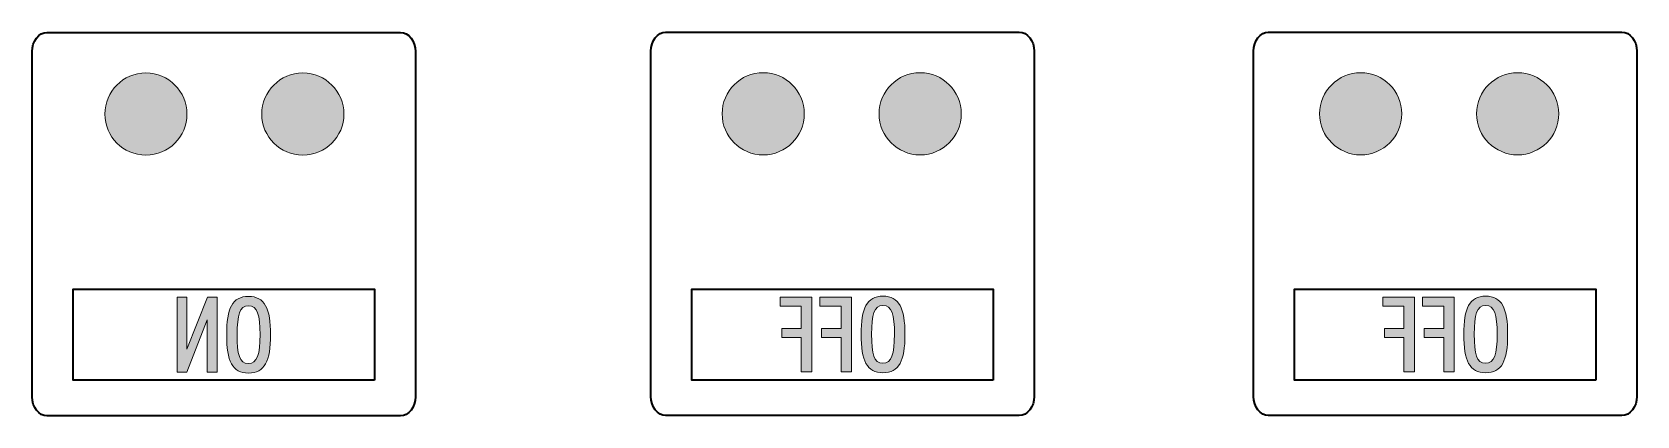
# Model space of a CAD drawing. Header units: millimetres. Extents: x 8 to 201, y 31 to 295.
# Drawn here: x 75.5 to 134.1, y 212.7 to 226.7 of the extents above; entities that cross this region are included whole.
import ezdxf

# ---------------------------------------------------------------- set-up
doc = ezdxf.new("R2010")
doc.units = ezdxf.units.MM
doc.header["$MEASUREMENT"] = 0
doc.layers.add('Layer 1', color=7, linetype='Continuous', lineweight=0)

# ---------------------------------------------------------------- blocks, each defined once
blk = doc.blocks.new('Block_18')
at = {"layer": 'Layer 1', "true_color": 0x1d1e1b, "transparency": 33554687}
h = blk.add_hatch(color=250, dxfattribs=at)
h.dxf.hatch_style = 2
edge = h.paths.add_edge_path()
edge.add_spline(control_points=[(103.95, 214.302), (103.95, 214.302), (103.571, 214.302), (103.571, 214.302), (103.571, 214.302), (103.571, 215.562), (103.571, 215.562), (103.571, 215.562), (102.86, 215.562), (102.86, 215.562), (102.86, 215.562), (102.86, 215.888), (102.86, 215.888), (102.86, 215.888), (103.571, 215.888), (103.571, 215.888), (103.571, 215.888), (103.571, 216.704), (103.571, 216.704), (103.571, 216.704), (102.796, 216.704), (102.796, 216.704), (102.796, 216.704), (102.796, 217.033), (102.796, 217.033), (102.796, 217.033), (103.95, 217.033), (103.95, 217.033), (103.95, 217.033), (103.95, 214.302), (103.95, 214.302)], knot_values=[0, 0, 0, 0, 1, 1, 1, 2, 2, 2, 3, 3, 3, 4, 4, 4, 5, 5, 5, 6, 6, 6, 7, 7, 7, 8, 8, 8, 9, 9, 9, 10, 10, 10, 10], degree=3, periodic=0)
h = blk.add_hatch(color=250, dxfattribs=at)
h.dxf.hatch_style = 2
edge = h.paths.add_edge_path()
edge.add_spline(control_points=[(105.4, 214.302), (105.4, 214.302), (105.021, 214.302), (105.021, 214.302), (105.021, 214.302), (105.021, 215.562), (105.021, 215.562), (105.021, 215.562), (104.31, 215.562), (104.31, 215.562), (104.31, 215.562), (104.31, 215.888), (104.31, 215.888), (104.31, 215.888), (105.021, 215.888), (105.021, 215.888), (105.021, 215.888), (105.021, 216.704), (105.021, 216.704), (105.021, 216.704), (104.247, 216.704), (104.247, 216.704), (104.247, 216.704), (104.247, 217.033), (104.247, 217.033), (104.247, 217.033), (105.4, 217.033), (105.4, 217.033), (105.4, 217.033), (105.4, 214.302), (105.4, 214.302)], knot_values=[0, 0, 0, 0, 1, 1, 1, 2, 2, 2, 3, 3, 3, 4, 4, 4, 5, 5, 5, 6, 6, 6, 7, 7, 7, 8, 8, 8, 9, 9, 9, 10, 10, 10, 10], degree=3, periodic=0)
h = blk.add_hatch(color=250, dxfattribs=at)
h.dxf.hatch_style = 2
edge = h.paths.add_edge_path()
edge.add_spline(control_points=[(106.973, 215.673), (106.973, 216.39), (106.882, 216.727), (106.554, 216.727), (106.226, 216.727), (106.139, 216.39), (106.139, 215.673), (106.139, 214.957), (106.214, 214.616), (106.55, 214.616), (106.874, 214.616), (106.973, 214.953), (106.973, 215.673)], knot_values=[0, 0, 0, 0, 1, 1, 1, 2, 2, 2, 3, 3, 3, 4, 4, 4, 4], degree=3, periodic=0)
edge = h.paths.add_edge_path()
edge.add_spline(control_points=[(107.356, 215.666), (107.356, 214.708), (107.147, 214.268), (106.554, 214.268), (105.962, 214.268), (105.756, 214.712), (105.756, 215.666), (105.756, 216.623), (105.962, 217.068), (106.554, 217.068), (107.147, 217.068), (107.356, 216.623), (107.356, 215.666)], knot_values=[0, 0, 0, 0, 1, 1, 1, 2, 2, 2, 3, 3, 3, 4, 4, 4, 4], degree=3, periodic=0)
at = {"layer": 'Layer 1'}
for points, knots in [([(103.95, 214.302), (103.95, 214.302), (103.571, 214.302), (103.571, 214.302), (103.571, 214.302), (103.571, 215.562), (103.571, 215.562), (103.571, 215.562), (102.86, 215.562), (102.86, 215.562), (102.86, 215.562), (102.86, 215.888), (102.86, 215.888), (102.86, 215.888), (103.571, 215.888), (103.571, 215.888), (103.571, 215.888), (103.571, 216.704), (103.571, 216.704), (103.571, 216.704), (102.796, 216.704), (102.796, 216.704), (102.796, 216.704), (102.796, 217.033), (102.796, 217.033), (102.796, 217.033), (103.95, 217.033), (103.95, 217.033), (103.95, 217.033), (103.95, 214.302), (103.95, 214.302)], [0, 0, 0, 0, 1, 1, 1, 2, 2, 2, 3, 3, 3, 4, 4, 4, 5, 5, 5, 6, 6, 6, 7, 7, 7, 8, 8, 8, 9, 9, 9, 10, 10, 10, 10]), ([(105.4, 214.302), (105.4, 214.302), (105.021, 214.302), (105.021, 214.302), (105.021, 214.302), (105.021, 215.562), (105.021, 215.562), (105.021, 215.562), (104.31, 215.562), (104.31, 215.562), (104.31, 215.562), (104.31, 215.888), (104.31, 215.888), (104.31, 215.888), (105.021, 215.888), (105.021, 215.888), (105.021, 215.888), (105.021, 216.704), (105.021, 216.704), (105.021, 216.704), (104.247, 216.704), (104.247, 216.704), (104.247, 216.704), (104.247, 217.033), (104.247, 217.033), (104.247, 217.033), (105.4, 217.033), (105.4, 217.033), (105.4, 217.033), (105.4, 214.302), (105.4, 214.302)], [0, 0, 0, 0, 1, 1, 1, 2, 2, 2, 3, 3, 3, 4, 4, 4, 5, 5, 5, 6, 6, 6, 7, 7, 7, 8, 8, 8, 9, 9, 9, 10, 10, 10, 10]), ([(107.356, 215.666), (107.356, 214.708), (107.147, 214.268), (106.554, 214.268), (105.962, 214.268), (105.756, 214.712), (105.756, 215.666), (105.756, 216.623), (105.962, 217.068), (106.554, 217.068), (107.147, 217.068), (107.356, 216.623), (107.356, 215.666)], [0, 0, 0, 0, 1, 1, 1, 2, 2, 2, 3, 3, 3, 4, 4, 4, 4]), ([(106.973, 215.673), (106.973, 216.39), (106.882, 216.727), (106.554, 216.727), (106.226, 216.727), (106.139, 216.39), (106.139, 215.673), (106.139, 214.957), (106.214, 214.616), (106.55, 214.616), (106.874, 214.616), (106.973, 214.953), (106.973, 215.673)], [0, 0, 0, 0, 1, 1, 1, 2, 2, 2, 3, 3, 3, 4, 4, 4, 4])]:
    blk.add_open_spline(points, degree=3, knots=knots, dxfattribs=at)
blk = doc.blocks.new('Block_19')
at = {"layer": 'Layer 1', "true_color": 0x1d1e1b, "transparency": 33554687}
h = blk.add_hatch(color=250, dxfattribs=at)
h.dxf.hatch_style = 2
edge = h.paths.add_edge_path()
edge.add_spline(control_points=[(82.237, 214.292), (82.237, 214.292), (81.877, 214.292), (81.877, 214.292), (81.877, 214.292), (81.877, 216.204), (81.877, 216.204), (81.877, 216.204), (81.134, 214.292), (81.134, 214.292), (81.134, 214.292), (80.779, 214.292), (80.779, 214.292), (80.779, 214.292), (80.779, 217.023), (80.779, 217.023), (80.779, 217.023), (81.138, 217.023), (81.138, 217.023), (81.138, 217.023), (81.138, 215.127), (81.138, 215.127), (81.138, 215.127), (81.885, 217.023), (81.885, 217.023), (81.885, 217.023), (82.237, 217.023), (82.237, 217.023), (82.237, 217.023), (82.237, 214.292), (82.237, 214.292)], knot_values=[0, 0, 0, 0, 1, 1, 1, 2, 2, 2, 3, 3, 3, 4, 4, 4, 5, 5, 5, 6, 6, 6, 7, 7, 7, 8, 8, 8, 9, 9, 9, 10, 10, 10, 10], degree=3, periodic=0)
h = blk.add_hatch(color=250, dxfattribs=at)
h.dxf.hatch_style = 2
edge = h.paths.add_edge_path()
edge.add_spline(control_points=[(83.806, 215.664), (83.806, 216.38), (83.715, 216.717), (83.387, 216.717), (83.059, 216.717), (82.972, 216.38), (82.972, 215.664), (82.972, 214.947), (83.047, 214.606), (83.383, 214.606), (83.707, 214.606), (83.806, 214.944), (83.806, 215.664)], knot_values=[0, 0, 0, 0, 1, 1, 1, 2, 2, 2, 3, 3, 3, 4, 4, 4, 4], degree=3, periodic=0)
edge = h.paths.add_edge_path()
edge.add_spline(control_points=[(84.189, 215.656), (84.189, 214.698), (83.979, 214.258), (83.387, 214.258), (82.794, 214.258), (82.589, 214.702), (82.589, 215.656), (82.589, 216.614), (82.794, 217.058), (83.387, 217.058), (83.979, 217.058), (84.189, 216.614), (84.189, 215.656)], knot_values=[0, 0, 0, 0, 1, 1, 1, 2, 2, 2, 3, 3, 3, 4, 4, 4, 4], degree=3, periodic=0)
at = {"layer": 'Layer 1'}
for points, knots in [([(82.237, 214.292), (82.237, 214.292), (81.877, 214.292), (81.877, 214.292), (81.877, 214.292), (81.877, 216.204), (81.877, 216.204), (81.877, 216.204), (81.134, 214.292), (81.134, 214.292), (81.134, 214.292), (80.779, 214.292), (80.779, 214.292), (80.779, 214.292), (80.779, 217.023), (80.779, 217.023), (80.779, 217.023), (81.138, 217.023), (81.138, 217.023), (81.138, 217.023), (81.138, 215.127), (81.138, 215.127), (81.138, 215.127), (81.885, 217.023), (81.885, 217.023), (81.885, 217.023), (82.237, 217.023), (82.237, 217.023), (82.237, 217.023), (82.237, 214.292), (82.237, 214.292)], [0, 0, 0, 0, 1, 1, 1, 2, 2, 2, 3, 3, 3, 4, 4, 4, 5, 5, 5, 6, 6, 6, 7, 7, 7, 8, 8, 8, 9, 9, 9, 10, 10, 10, 10]), ([(84.189, 215.656), (84.189, 214.698), (83.979, 214.258), (83.387, 214.258), (82.794, 214.258), (82.589, 214.702), (82.589, 215.656), (82.589, 216.614), (82.794, 217.058), (83.387, 217.058), (83.979, 217.058), (84.189, 216.614), (84.189, 215.656)], [0, 0, 0, 0, 1, 1, 1, 2, 2, 2, 3, 3, 3, 4, 4, 4, 4]), ([(83.806, 215.664), (83.806, 216.38), (83.715, 216.717), (83.387, 216.717), (83.059, 216.717), (82.972, 216.38), (82.972, 215.664), (82.972, 214.947), (83.047, 214.606), (83.383, 214.606), (83.707, 214.606), (83.806, 214.944), (83.806, 215.664)], [0, 0, 0, 0, 1, 1, 1, 2, 2, 2, 3, 3, 3, 4, 4, 4, 4])]:
    blk.add_open_spline(points, degree=3, knots=knots, dxfattribs=at)
blk = doc.blocks.new('Block_68')
at = {"layer": 'Layer 1', "true_color": 0x1d1e1b, "transparency": 33554687}
h = blk.add_hatch(color=250, dxfattribs=at)
h.dxf.hatch_style = 2
edge = h.paths.add_edge_path()
edge.add_spline(control_points=[(125.957, 214.302), (125.957, 214.302), (125.578, 214.302), (125.578, 214.302), (125.578, 214.302), (125.578, 215.562), (125.578, 215.562), (125.578, 215.562), (124.866, 215.562), (124.866, 215.562), (124.866, 215.562), (124.866, 215.888), (124.866, 215.888), (124.866, 215.888), (125.578, 215.888), (125.578, 215.888), (125.578, 215.888), (125.578, 216.704), (125.578, 216.704), (125.578, 216.704), (124.803, 216.704), (124.803, 216.704), (124.803, 216.704), (124.803, 217.033), (124.803, 217.033), (124.803, 217.033), (125.957, 217.033), (125.957, 217.033), (125.957, 217.033), (125.957, 214.302), (125.957, 214.302)], knot_values=[0, 0, 0, 0, 1, 1, 1, 2, 2, 2, 3, 3, 3, 4, 4, 4, 5, 5, 5, 6, 6, 6, 7, 7, 7, 8, 8, 8, 9, 9, 9, 10, 10, 10, 10], degree=3, periodic=0)
h = blk.add_hatch(color=250, dxfattribs=at)
h.dxf.hatch_style = 2
edge = h.paths.add_edge_path()
edge.add_spline(control_points=[(127.407, 214.302), (127.407, 214.302), (127.028, 214.302), (127.028, 214.302), (127.028, 214.302), (127.028, 215.562), (127.028, 215.562), (127.028, 215.562), (126.317, 215.562), (126.317, 215.562), (126.317, 215.562), (126.317, 215.888), (126.317, 215.888), (126.317, 215.888), (127.028, 215.888), (127.028, 215.888), (127.028, 215.888), (127.028, 216.704), (127.028, 216.704), (127.028, 216.704), (126.253, 216.704), (126.253, 216.704), (126.253, 216.704), (126.253, 217.033), (126.253, 217.033), (126.253, 217.033), (127.407, 217.033), (127.407, 217.033), (127.407, 217.033), (127.407, 214.302), (127.407, 214.302)], knot_values=[0, 0, 0, 0, 1, 1, 1, 2, 2, 2, 3, 3, 3, 4, 4, 4, 5, 5, 5, 6, 6, 6, 7, 7, 7, 8, 8, 8, 9, 9, 9, 10, 10, 10, 10], degree=3, periodic=0)
h = blk.add_hatch(color=250, dxfattribs=at)
h.dxf.hatch_style = 2
edge = h.paths.add_edge_path()
edge.add_spline(control_points=[(128.98, 215.673), (128.98, 216.39), (128.889, 216.727), (128.561, 216.727), (128.233, 216.727), (128.146, 216.39), (128.146, 215.673), (128.146, 214.957), (128.221, 214.616), (128.557, 214.616), (128.881, 214.616), (128.98, 214.953), (128.98, 215.673)], knot_values=[0, 0, 0, 0, 1, 1, 1, 2, 2, 2, 3, 3, 3, 4, 4, 4, 4], degree=3, periodic=0)
edge = h.paths.add_edge_path()
edge.add_spline(control_points=[(129.363, 215.666), (129.363, 214.708), (129.154, 214.268), (128.561, 214.268), (127.968, 214.268), (127.763, 214.712), (127.763, 215.666), (127.763, 216.623), (127.968, 217.068), (128.561, 217.068), (129.154, 217.068), (129.363, 216.623), (129.363, 215.666)], knot_values=[0, 0, 0, 0, 1, 1, 1, 2, 2, 2, 3, 3, 3, 4, 4, 4, 4], degree=3, periodic=0)
at = {"layer": 'Layer 1'}
for points, knots in [([(125.957, 214.302), (125.957, 214.302), (125.578, 214.302), (125.578, 214.302), (125.578, 214.302), (125.578, 215.562), (125.578, 215.562), (125.578, 215.562), (124.866, 215.562), (124.866, 215.562), (124.866, 215.562), (124.866, 215.888), (124.866, 215.888), (124.866, 215.888), (125.578, 215.888), (125.578, 215.888), (125.578, 215.888), (125.578, 216.704), (125.578, 216.704), (125.578, 216.704), (124.803, 216.704), (124.803, 216.704), (124.803, 216.704), (124.803, 217.033), (124.803, 217.033), (124.803, 217.033), (125.957, 217.033), (125.957, 217.033), (125.957, 217.033), (125.957, 214.302), (125.957, 214.302)], [0, 0, 0, 0, 1, 1, 1, 2, 2, 2, 3, 3, 3, 4, 4, 4, 5, 5, 5, 6, 6, 6, 7, 7, 7, 8, 8, 8, 9, 9, 9, 10, 10, 10, 10]), ([(127.407, 214.302), (127.407, 214.302), (127.028, 214.302), (127.028, 214.302), (127.028, 214.302), (127.028, 215.562), (127.028, 215.562), (127.028, 215.562), (126.317, 215.562), (126.317, 215.562), (126.317, 215.562), (126.317, 215.888), (126.317, 215.888), (126.317, 215.888), (127.028, 215.888), (127.028, 215.888), (127.028, 215.888), (127.028, 216.704), (127.028, 216.704), (127.028, 216.704), (126.253, 216.704), (126.253, 216.704), (126.253, 216.704), (126.253, 217.033), (126.253, 217.033), (126.253, 217.033), (127.407, 217.033), (127.407, 217.033), (127.407, 217.033), (127.407, 214.302), (127.407, 214.302)], [0, 0, 0, 0, 1, 1, 1, 2, 2, 2, 3, 3, 3, 4, 4, 4, 5, 5, 5, 6, 6, 6, 7, 7, 7, 8, 8, 8, 9, 9, 9, 10, 10, 10, 10]), ([(129.363, 215.666), (129.363, 214.708), (129.154, 214.268), (128.561, 214.268), (127.968, 214.268), (127.763, 214.712), (127.763, 215.666), (127.763, 216.623), (127.968, 217.068), (128.561, 217.068), (129.154, 217.068), (129.363, 216.623), (129.363, 215.666)], [0, 0, 0, 0, 1, 1, 1, 2, 2, 2, 3, 3, 3, 4, 4, 4, 4]), ([(128.98, 215.673), (128.98, 216.39), (128.889, 216.727), (128.561, 216.727), (128.233, 216.727), (128.146, 216.39), (128.146, 215.673), (128.146, 214.957), (128.221, 214.616), (128.557, 214.616), (128.881, 214.616), (128.98, 214.953), (128.98, 215.673)], [0, 0, 0, 0, 1, 1, 1, 2, 2, 2, 3, 3, 3, 4, 4, 4, 4])]:
    blk.add_open_spline(points, degree=3, knots=knots, dxfattribs=at)

msp = doc.modelspace()

# ---------------------------------------------------------------- hatches: boundary and pattern name
at = {"layer": 'Layer 1', "true_color": 0x1d1e1b, "transparency": 33554687}
h = msp.add_hatch(color=250, dxfattribs=at)
edge = h.paths.add_edge_path()
edge.add_spline(control_points=[(79.64, 225.213), (80.468, 225.213), (81.14, 224.541), (81.14, 223.713), (81.14, 222.884), (80.468, 222.213), (79.64, 222.213), (78.811, 222.213), (78.14, 222.884), (78.14, 223.713), (78.14, 224.541), (78.811, 225.213), (79.64, 225.213)], knot_values=[0, 0, 0, 0, 1, 1, 1, 2, 2, 2, 3, 3, 3, 4, 4, 4, 4], degree=3, periodic=0)
edge.add_line((79.64, 225.213), (79.64, 225.213))
h = msp.add_hatch(color=250, dxfattribs=at)
edge = h.paths.add_edge_path()
edge.add_spline(control_points=[(85.37, 225.213), (86.199, 225.213), (86.87, 224.541), (86.87, 223.713), (86.87, 222.884), (86.199, 222.213), (85.37, 222.213), (84.542, 222.213), (83.87, 222.884), (83.87, 223.713), (83.87, 224.541), (84.542, 225.213), (85.37, 225.213)], knot_values=[0, 0, 0, 0, 1, 1, 1, 2, 2, 2, 3, 3, 3, 4, 4, 4, 4], degree=3, periodic=0)
edge.add_line((85.37, 225.213), (85.37, 225.213))
h = msp.add_hatch(color=250, dxfattribs=at)
edge = h.paths.add_edge_path()
edge.add_spline(control_points=[(102.18, 225.223), (103.009, 225.223), (103.68, 224.551), (103.68, 223.723), (103.68, 222.894), (103.009, 222.223), (102.18, 222.223), (101.352, 222.223), (100.68, 222.894), (100.68, 223.723), (100.68, 224.551), (101.352, 225.223), (102.18, 225.223)], knot_values=[0, 0, 0, 0, 1, 1, 1, 2, 2, 2, 3, 3, 3, 4, 4, 4, 4], degree=3, periodic=0)
edge.add_line((102.18, 225.223), (102.18, 225.223))
h = msp.add_hatch(color=250, dxfattribs=at)
edge = h.paths.add_edge_path()
edge.add_spline(control_points=[(107.911, 225.223), (108.739, 225.223), (109.411, 224.551), (109.411, 223.723), (109.411, 222.894), (108.739, 222.223), (107.911, 222.223), (107.083, 222.223), (106.411, 222.894), (106.411, 223.723), (106.411, 224.551), (107.083, 225.223), (107.911, 225.223)], knot_values=[0, 0, 0, 0, 1, 1, 1, 2, 2, 2, 3, 3, 3, 4, 4, 4, 4], degree=3, periodic=0)
edge.add_line((107.911, 225.223), (107.911, 225.223))
h = msp.add_hatch(color=250, dxfattribs=at)
edge = h.paths.add_edge_path()
edge.add_spline(control_points=[(123.998, 225.223), (124.827, 225.223), (125.498, 224.551), (125.498, 223.723), (125.498, 222.894), (124.827, 222.223), (123.998, 222.223), (123.17, 222.223), (122.498, 222.894), (122.498, 223.723), (122.498, 224.551), (123.17, 225.223), (123.998, 225.223)], knot_values=[0, 0, 0, 0, 1, 1, 1, 2, 2, 2, 3, 3, 3, 4, 4, 4, 4], degree=3, periodic=0)
edge.add_line((123.998, 225.223), (123.998, 225.223))
h = msp.add_hatch(color=250, dxfattribs=at)
edge = h.paths.add_edge_path()
edge.add_spline(control_points=[(129.729, 225.223), (130.557, 225.223), (131.229, 224.551), (131.229, 223.723), (131.229, 222.894), (130.557, 222.223), (129.729, 222.223), (128.901, 222.223), (128.229, 222.894), (128.229, 223.723), (128.229, 224.551), (128.901, 225.223), (129.729, 225.223)], knot_values=[0, 0, 0, 0, 1, 1, 1, 2, 2, 2, 3, 3, 3, 4, 4, 4, 4], degree=3, periodic=0)
edge.add_line((129.729, 225.223), (129.729, 225.223))

# ---------------------------------------------------------------- linework, layer by layer
at = {"layer": 'Layer 1', "color": 250, "lineweight": 35, "true_color": 0x1d1e1b}
for points in [[(87.984, 213.996), (76.984, 213.996), (76.984, 217.32), (87.984, 217.32)], [(110.576, 213.996), (99.576, 213.996), (99.576, 217.32), (110.576, 217.32)], [(132.583, 213.996), (121.583, 213.996), (121.583, 217.32), (132.583, 217.32)]]:
    msp.add_lwpolyline(points, close=True, dxfattribs=at)
at = {"layer": 'Layer 1', "color": 250, "lineweight": 35, "true_color": 0x1d1d1b}
for points in [[(88.934, 226.695), (88.934, 226.695), (76.034, 226.695), (76.034, 226.695), (75.731, 226.695), (75.484, 226.38), (75.484, 225.995), (75.484, 225.995), (75.484, 213.395), (75.484, 213.395), (75.484, 213.01), (75.731, 212.695), (76.034, 212.695), (76.034, 212.695), (88.934, 212.695), (88.934, 212.695), (89.236, 212.695), (89.484, 213.01), (89.484, 213.395), (89.484, 213.395), (89.484, 225.995), (89.484, 225.995), (89.484, 226.38), (89.236, 226.695), (88.934, 226.695)], [(111.526, 226.705), (111.526, 226.705), (98.626, 226.705), (98.626, 226.705), (98.324, 226.705), (98.076, 226.39), (98.076, 226.005), (98.076, 226.005), (98.076, 213.405), (98.076, 213.405), (98.076, 213.02), (98.324, 212.705), (98.626, 212.705), (98.626, 212.705), (111.526, 212.705), (111.526, 212.705), (111.829, 212.705), (112.076, 213.02), (112.076, 213.405), (112.076, 213.405), (112.076, 226.005), (112.076, 226.005), (112.076, 226.39), (111.829, 226.705), (111.526, 226.705)], [(133.533, 226.705), (133.533, 226.705), (120.633, 226.705), (120.633, 226.705), (120.331, 226.705), (120.083, 226.39), (120.083, 226.005), (120.083, 226.005), (120.083, 213.405), (120.083, 213.405), (120.083, 213.02), (120.331, 212.705), (120.633, 212.705), (120.633, 212.705), (133.533, 212.705), (133.533, 212.705), (133.836, 212.705), (134.083, 213.02), (134.083, 213.405), (134.083, 213.405), (134.083, 226.005), (134.083, 226.005), (134.083, 226.39), (133.836, 226.705), (133.533, 226.705)]]:
    msp.add_open_spline(points, degree=3, knots=[0, 0, 0, 0, 1, 1, 1, 2, 2, 2, 3, 3, 3, 4, 4, 4, 5, 5, 5, 6, 6, 6, 7, 7, 7, 8, 8, 8, 8], dxfattribs=at)
at = {"layer": 'Layer 1'}
for points in [[(79.64, 225.213), (80.468, 225.213), (81.14, 224.541), (81.14, 223.713), (81.14, 222.884), (80.468, 222.213), (79.64, 222.213), (78.811, 222.213), (78.14, 222.884), (78.14, 223.713), (78.14, 224.541), (78.811, 225.213), (79.64, 225.213)], [(85.37, 225.213), (86.199, 225.213), (86.87, 224.541), (86.87, 223.713), (86.87, 222.884), (86.199, 222.213), (85.37, 222.213), (84.542, 222.213), (83.87, 222.884), (83.87, 223.713), (83.87, 224.541), (84.542, 225.213), (85.37, 225.213)], [(102.18, 225.223), (103.009, 225.223), (103.68, 224.551), (103.68, 223.723), (103.68, 222.894), (103.009, 222.223), (102.18, 222.223), (101.352, 222.223), (100.68, 222.894), (100.68, 223.723), (100.68, 224.551), (101.352, 225.223), (102.18, 225.223)], [(107.911, 225.223), (108.739, 225.223), (109.411, 224.551), (109.411, 223.723), (109.411, 222.894), (108.739, 222.223), (107.911, 222.223), (107.083, 222.223), (106.411, 222.894), (106.411, 223.723), (106.411, 224.551), (107.083, 225.223), (107.911, 225.223)], [(123.998, 225.223), (124.827, 225.223), (125.498, 224.551), (125.498, 223.723), (125.498, 222.894), (124.827, 222.223), (123.998, 222.223), (123.17, 222.223), (122.498, 222.894), (122.498, 223.723), (122.498, 224.551), (123.17, 225.223), (123.998, 225.223)], [(129.729, 225.223), (130.557, 225.223), (131.229, 224.551), (131.229, 223.723), (131.229, 222.894), (130.557, 222.223), (129.729, 222.223), (128.901, 222.223), (128.229, 222.894), (128.229, 223.723), (128.229, 224.551), (128.901, 225.223), (129.729, 225.223)]]:
    msp.add_open_spline(points, degree=3, knots=[0, 0, 0, 0, 1, 1, 1, 2, 2, 2, 3, 3, 3, 4, 4, 4, 4], dxfattribs=at)

# ---------------------------------------------------------------- block references
for name in ['Block_19', 'Block_18', 'Block_68']:
    msp.add_blockref(name, (0, 0), dxfattribs=at)

doc.saveas('drawing.dxf')
